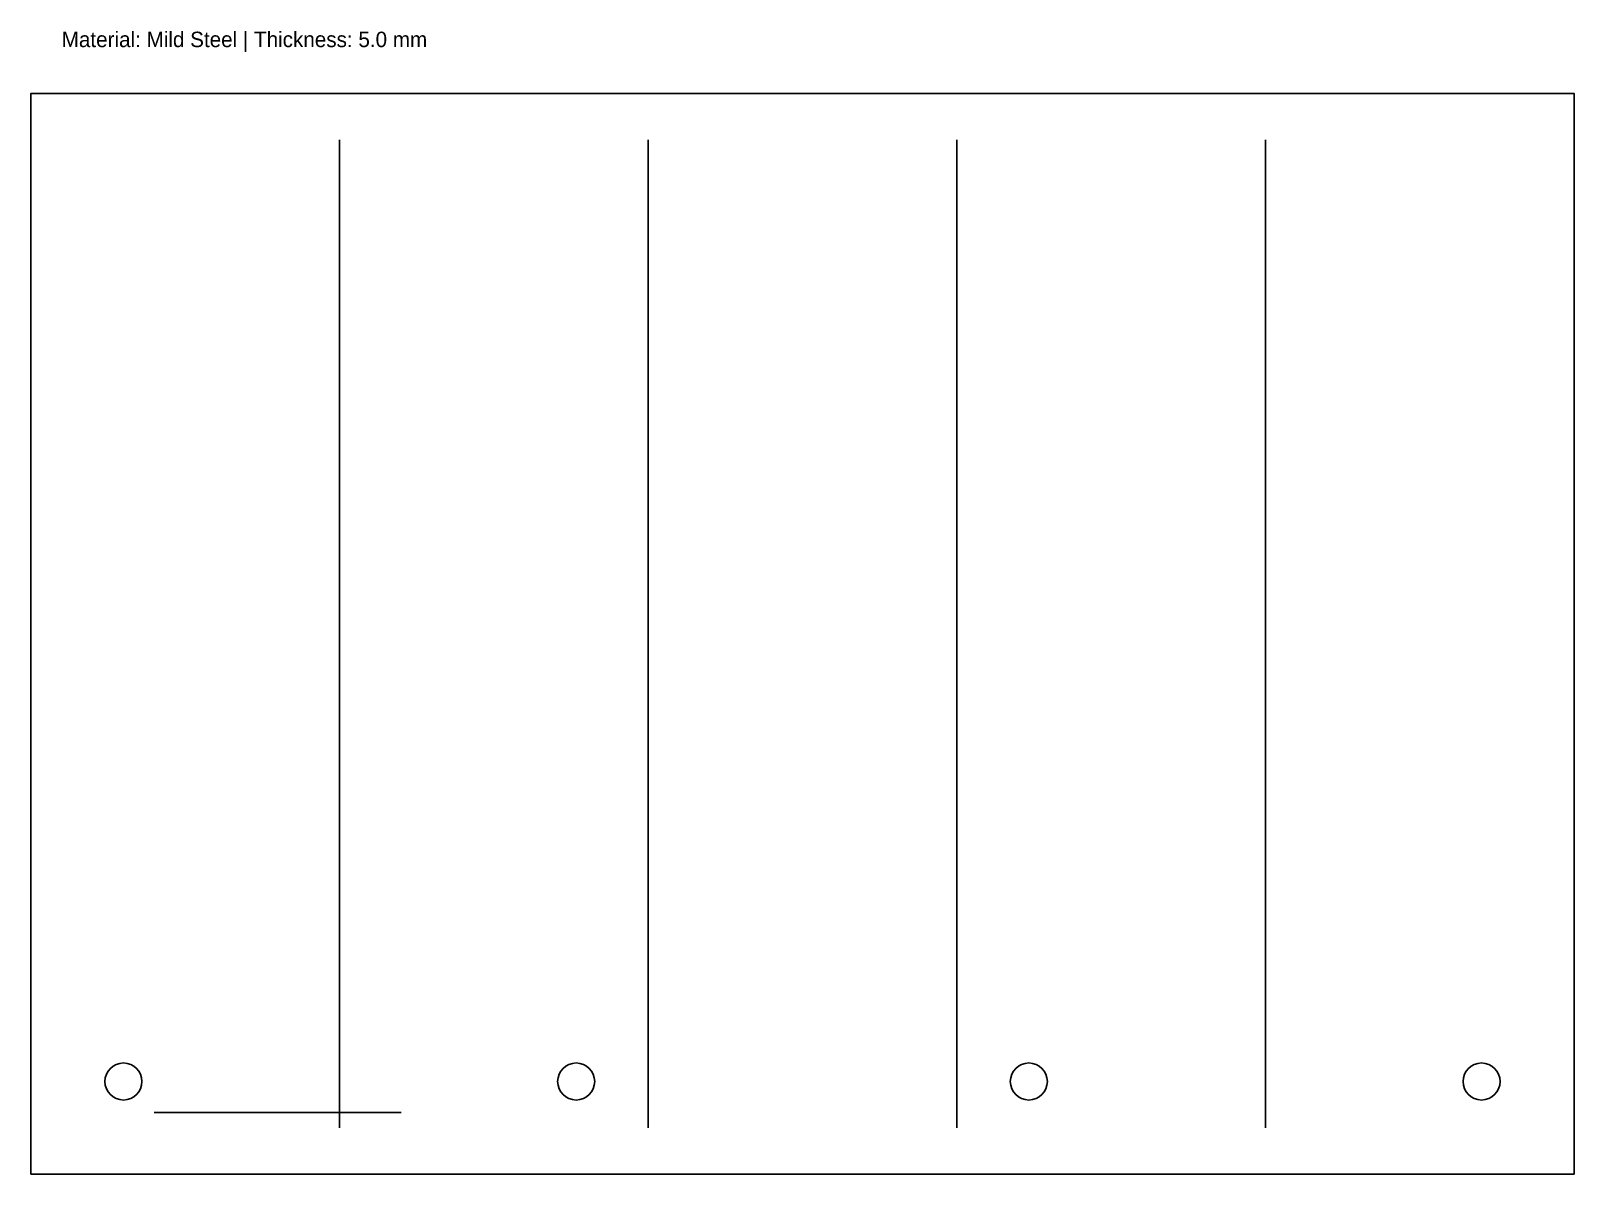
# Model space of a CAD drawing. Header units: metres. Extents: x 0 to 500, y 0 to 370.
import ezdxf

# ---------------------------------------------------------------- set-up
doc = ezdxf.new("R2010")
doc.units = ezdxf.units.M

msp = doc.modelspace()

# ---------------------------------------------------------------- linework, layer by layer
at = {"linetype": 'CONTINUOUS'}
msp.add_line((40, 20), (120, 20), dxfattribs=at)
msp.add_lwpolyline([(0, 0), (500, 0), (500, 350), (0, 350)], close=True)
for centre in [(30, 30), (176.67, 30), (323.33, 30), (470, 30)]:
    msp.add_circle(centre, 6)
at = {"layer": 'CONTINUOUS'}
for p, q in [((100, 15), (100, 335)), ((200, 15), (200, 335)), ((300, 15), (300, 335)), ((400, 15), (400, 335))]:
    msp.add_line(p, q, dxfattribs=at)

# ---------------------------------------------------------------- texts
at = {"layer": 'NOTES'}
msp.add_text('Material: Mild Steel | Thickness: 5.0 mm', height=5, dxfattribs=at).set_placement((10, 365))

doc.saveas('drawing.dxf')
